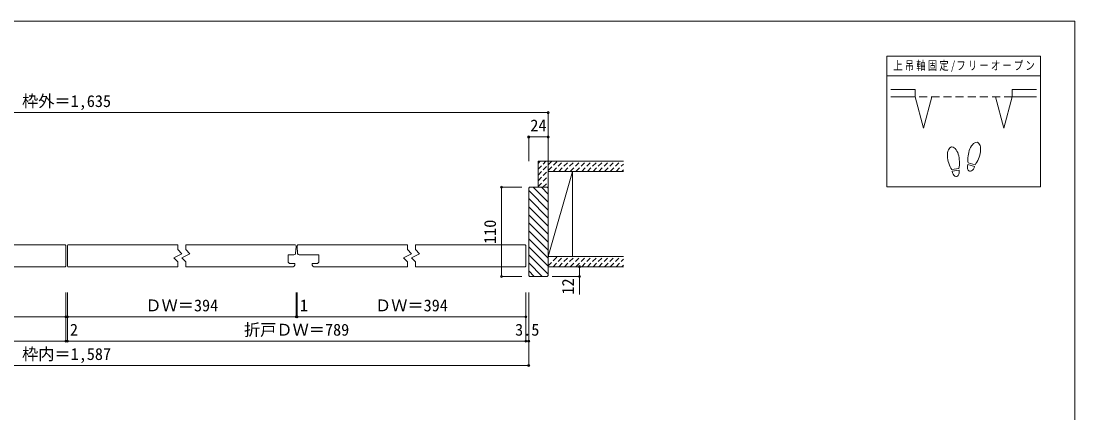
# Model space of a CAD drawing. Units: millimetres on the paper, with parts at other scales. Extents: x -197 to 198, y -138 to 137.
# Drawn here: x -62.4 to 197.8, y 40.4 to 137 of the extents above; entities that cross this region are included whole.
import ezdxf
from ezdxf.enums import TextEntityAlignment as Align

# ---------------------------------------------------------------- set-up
doc = ezdxf.new("R2010")
doc.units = ezdxf.units.MM
doc.header["$PDMODE"] = 32
doc.header["$PDSIZE"] = 0.5
doc.linetypes.add('DASHED1', pattern=[1.8, 1.2, -0.6])
doc.linetypes.add('DASHED2', pattern=[3, 2, -1])
for name, color, linetype, lineweight in [('0-3_仕上げ', 2, 'Continuous', 9), ('0-4_枠', 3, 'Continuous', 9), ('0-6_扉', 6, 'Continuous', 9), ('0-8_戸当り', 3, 'Continuous', 9), ('0-A_文字', 7, 'Continuous', 9), ('0-B_寸法', 7, 'Continuous', 9), ('0-C_ハッチ', 4, 'DASHED1', 9), ('F-0_補助線', 7, 'Continuous', 9)]:
    doc.layers.add(name, color=color, linetype=linetype, lineweight=lineweight)
doc.styles.add('ＭＳ ゴシック', font='')
doc.styles.get('ＭＳ ゴシック').set_extended_font_data('MS Gothic')

msp = doc.modelspace()

# ---------------------------------------------------------------- linework, layer by layer
at = {"layer": '0-3_仕上げ'}
for p, q in [((65.232, 102.421), (86.331, 102.421)), ((65.232, 102.421), (65.232, 96.021)), ((67.732, 102.421), (67.732, 76.421)), ((67.732, 99.921), (86.331, 99.921)), ((73.732, 78.921), (73.732, 99.921)), ((67.732, 78.921), (86.331, 78.921)), ((67.732, 76.421), (86.331, 76.421))]:
    msp.add_line(p, q, dxfattribs=at)
at = {"layer": '0-3_仕上げ', "color": 7}
msp.add_line((73.732, 99.921), (67.732, 78.921), dxfattribs=at)
at = {"layer": '0-4_枠'}
for p, q in [((63.132, 96.021), (62.932, 95.821)), ((63.132, 96.021), (67.532, 96.021)), ((67.732, 95.821), (67.532, 96.021)), ((67.732, 95.821), (67.732, 74.221)), ((63.132, 74.021), (67.532, 74.021)), ((67.732, 74.221), (67.532, 74.021))]:
    msp.add_line(p, q, dxfattribs=at)
msp.add_lwpolyline([(63.132, 74.021), (62.932, 74.221), (62.932, 95.821)], dxfattribs=at)
at = {"layer": '0-6_扉'}
for p, q in [((-51.509, 81.821), (-78.618, 81.821)), ((-51.368, 81.679), (-51.509, 81.821)), ((-51.368, 81.679), (-51.509, 81.821)), ((-51.368, 81.679), (-51.509, 81.821)), ((-51.368, 81.679), (-51.509, 81.821)), ((-51.368, 81.679), (-51.509, 81.821)), ((-51.368, 81.679), (-51.509, 81.821)), ((-51.368, 81.679), (-51.509, 81.821)), ((-51.368, 81.679), (-51.509, 81.821)), ((-50.968, 81.679), (-50.827, 81.821)), ((-50.968, 81.679), (-50.827, 81.821)), ((-50.968, 81.679), (-50.827, 81.821)), ((-50.968, 81.679), (-50.827, 81.821)), ((-50.968, 81.679), (-50.827, 81.821)), ((-50.968, 81.679), (-50.827, 81.821)), ((-50.968, 81.679), (-50.827, 81.821)), ((-50.968, 81.679), (-50.827, 81.821)), ((-50.968, 81.679), (-50.968, 76.562)), ((-50.968, 81.679), (-50.968, 76.562)), ((-50.968, 81.679), (-50.968, 76.562)), ((-50.968, 81.679), (-50.968, 76.562)), ((-50.827, 81.821), (-23.718, 81.821)), ((-21.718, 81.821), (5.132, 81.821)), ((5.382, 79.686), (5.53, 81.386)), ((5.882, 79.686), (5.734, 81.386)), ((32.982, 81.821), (6.015, 81.821)), ((6.132, 81.821), (25.032, 81.821)), ((6.132, 81.821), (27.549, 81.821)), ((62.091, 81.821), (34.982, 81.821)), ((62.232, 81.679), (62.091, 81.821)), ((62.232, 81.679), (62.091, 81.821)), ((62.232, 81.679), (62.091, 81.821)), ((62.232, 81.679), (62.091, 81.821)), ((62.232, 81.679), (62.232, 76.562)), ((62.232, 81.679), (62.232, 76.562)), ((62.232, 81.679), (62.232, 76.562)), ((3.582, 77.503), (3.582, 79.321)), ((4.983, 79.321), (3.582, 79.321)), ((6.281, 79.321), (11.082, 79.321)), ((11.082, 77.503), (11.082, 79.318)), ((-51.509, 76.421), (-78.618, 76.421)), ((-50.968, 76.562), (-50.827, 76.421)), ((-50.968, 76.562), (-50.827, 76.421)), ((-50.968, 76.562), (-50.827, 76.421)), ((-50.968, 76.562), (-50.827, 76.421)), ((-50.968, 76.562), (-50.827, 76.421)), ((-50.968, 76.562), (-50.827, 76.421)), ((-50.968, 76.562), (-50.827, 76.421)), ((-50.968, 76.562), (-50.827, 76.421)), ((-23.718, 76.421), (-50.827, 76.421)), ((4.782, 76.421), (-21.718, 76.421)), ((5.182, 77.221), (5.182, 76.821)), ((5.182, 77.221), (5.182, 76.821)), ((5.182, 76.821), (5.182, 76.849)), ((10.799, 77.221), (9.482, 77.221)), ((9.482, 76.821), (9.482, 77.221)), ((32.982, 76.421), (9.882, 76.421)), ((10.799, 77.221), (11.082, 77.503)), ((62.091, 76.421), (34.982, 76.421)), ((62.232, 76.562), (62.091, 76.421)), ((62.232, 76.562), (62.091, 76.421)), ((62.232, 76.562), (62.091, 76.421)), ((62.232, 76.562), (62.091, 76.421))]:
    msp.add_line(p, q, dxfattribs=at)
at = {"layer": '0-6_扉', "color": 2}
for p, q in [((-23.718, 80.621), (-23.718, 81.821)), ((-21.718, 80.621), (-21.718, 81.821)), ((32.982, 80.621), (32.982, 81.821)), ((34.982, 80.621), (34.982, 81.821)), ((-23.718, 76.421), (-23.718, 77.621)), ((-21.718, 76.421), (-21.718, 77.621)), ((32.982, 76.421), (32.982, 77.621)), ((34.982, 76.421), (34.982, 77.621))]:
    msp.add_line(p, q, dxfattribs=at)
at = {"layer": '0-6_扉'}
for points in [[(-51.368, 81.679), (-51.368, 76.562), (-51.509, 76.421)], [(3.582, 77.503), (3.865, 77.221), (5.182, 77.221)]]:
    msp.add_lwpolyline(points, dxfattribs=at)
at = {"layer": '0-6_扉', "color": 2}
for points in [[(-23.718, 77.621), (-24.718, 78.621), (-22.718, 79.621), (-23.718, 80.621)], [(-21.718, 77.621), (-22.718, 78.621), (-20.718, 79.621), (-21.718, 80.621)], [(32.982, 77.621), (31.982, 78.621), (33.982, 79.621), (32.982, 80.621)], [(34.982, 77.621), (33.982, 78.621), (35.982, 79.621), (34.982, 80.621)]]:
    msp.add_lwpolyline(points, dxfattribs=at)
at = {"layer": '0-6_扉'}
for centre, start, end in [((5.132, 81.421), 355, 90), ((5.132, 81.421), 355, 90), ((6.132, 81.421), 90, 185), ((4.983, 79.721), 270, 355), ((6.281, 79.721), 185, 270), ((4.782, 76.821), 270, 0), ((4.782, 76.821), 270, 0), ((9.882, 76.821), 180, 270)]:
    msp.add_arc(centre, 0.4, start, end, dxfattribs=at)
at = {"layer": '0-8_戸当り', "color": 2}
for p, q in [((158.328, 120.15), (152.328, 120.15)), ((158.328, 120.15), (158.328, 118.35)), ((182.328, 120.15), (182.328, 118.35)), ((182.328, 120.15), (188.328, 120.15)), ((158.328, 118.35), (152.328, 118.35)), ((160.398, 110.623), (158.328, 118.35)), ((160.398, 110.623), (162.469, 118.35)), ((178.187, 118.35), (180.257, 110.623)), ((182.328, 118.35), (180.257, 110.623)), ((182.328, 118.35), (188.328, 118.35))]:
    msp.add_line(p, q, dxfattribs=at)
at = {"layer": '0-8_戸当り', "color": 7, "linetype": 'DASHED2'}
msp.add_line((182.328, 118.35), (158.328, 118.35), dxfattribs=at)
at = {"layer": '0-8_戸当り'}
for p, q in [((173.026, 101.141), (171.33, 101.596)), ((173.135, 101.547), (171.439, 102.001)), ((169.133, 100.676), (167.404, 100.371)), ((169.206, 100.262), (167.477, 99.957))]:
    msp.add_line(p, q, dxfattribs=at)
for centre, major_axis, ratio, start_param, end_param in [((172.984, 104.376), (0.729, 2.72), 0.5, 4.3405914, 8.2257792), ((167.801, 103.175), (-0.489, 2.773), 0.5, 4.3405914, 8.2257792), ((167.815, 103.096), (-0.593, 3.361), 0.4, 1.8506333, 2.4428768), ((167.815, 103.096), (-0.593, 3.361), 0.4, 3.8403085, 4.432552), ((172.178, 101.368), (0.379, 1.413), 0.6, 1.5707963, 4.712389), ((172.963, 104.298), (0.883, 3.296), 0.4, 1.8506333, 2.4428768), ((172.963, 104.298), (0.883, 3.296), 0.4, 3.8403085, 4.432552), ((168.341, 100.11), (-0.254, 1.441), 0.6, 1.5707963, 4.712389)]:
    msp.add_ellipse(centre, major_axis=major_axis, ratio=ratio, start_param=start_param, end_param=end_param, dxfattribs=at)
at = {"layer": '0-A_文字', "color": 3}
for p, q in [((151.328, 128.333), (151.328, 96.133)), ((189.328, 128.333), (151.328, 128.333)), ((189.328, 123.533), (151.328, 123.533))]:
    msp.add_line(p, q, dxfattribs=at)
msp.add_lwpolyline([(189.328, 128.333), (189.328, 96.133), (151.328, 96.133)], dxfattribs=at)
at = {"layer": '0-B_寸法', "color": 4}
for p, q in [((-170.068, 114.421), (67.732, 114.421)), ((67.732, 114.421), (67.732, 102.421)), ((62.932, 108.421), (67.732, 108.421)), ((62.932, 108.421), (62.932, 102.421)), ((67.732, 108.421), (67.732, 102.421)), ((56.232, 96.021), (56.232, 74.021)), ((56.232, 96.021), (61.232, 96.021)), ((75.458, 76.421), (68.732, 76.421)), ((75.458, 76.421), (75.458, 69.524)), ((56.232, 74.021), (61.232, 74.021)), ((75.458, 74.021), (68.732, 74.021)), ((-51.368, 58.021), (-51.368, 70.021)), ((-50.968, 58.021), (-50.968, 70.021)), ((5.532, 64.021), (5.532, 70.021)), ((5.732, 64.021), (5.732, 70.021)), ((62.232, 64.021), (62.232, 70.021)), ((62.232, 64.021), (62.232, 70.021)), ((62.932, 58.021), (62.932, 70.021)), ((-107.868, 64.021), (-51.368, 64.021)), ((-51.368, 64.021), (-50.968, 64.021)), ((-50.968, 64.021), (5.532, 64.021)), ((5.532, 64.021), (5.732, 64.021)), ((5.732, 64.021), (62.232, 64.021)), ((62.232, 58.021), (62.232, 64.021)), ((-164.568, 58.021), (-51.368, 58.021)), ((-51.368, 58.021), (-50.968, 58.021)), ((62.232, 58.021), (62.932, 58.021)), ((62.932, 52.021), (62.932, 58.021)), ((-165.268, 52.021), (62.932, 52.021))]:
    msp.add_line(p, q, dxfattribs=at)
msp.add_lwpolyline([(-50.968, 58.021), (62.232, 58.021), (62.232, 64.021)], dxfattribs=at)
at = {"layer": '0-B_寸法'}
for p in [(67.732, 114.421), (62.932, 108.421), (67.732, 108.421), (56.232, 96.021), (75.458, 76.421), (56.232, 74.021), (75.458, 74.021), (-51.368, 64.021), (-50.968, 64.021), (5.532, 64.021), (5.732, 64.021), (62.232, 64.021), (62.232, 64.021), (-51.368, 58.021), (-50.968, 58.021), (62.232, 58.021), (62.932, 58.021), (62.932, 52.021)]:
    msp.add_point(p, dxfattribs=at)
at = {"layer": '0-C_ハッチ'}
for p, q in [((65.232, 99.034), (68.618, 102.421)), ((65.232, 100.449), (67.204, 102.421)), ((65.232, 101.863), (65.79, 102.421)), ((65.232, 97.62), (70.032, 102.421)), ((68.947, 99.921), (71.447, 102.421)), ((70.361, 99.921), (72.861, 102.421)), ((71.775, 99.921), (74.275, 102.421)), ((73.189, 99.921), (75.689, 102.421)), ((74.603, 99.921), (77.103, 102.421)), ((76.018, 99.921), (78.518, 102.421)), ((77.432, 99.921), (79.932, 102.421)), ((78.846, 99.921), (81.346, 102.421)), ((80.26, 99.921), (82.76, 102.421)), ((81.674, 99.921), (84.174, 102.421)), ((83.089, 99.921), (85.589, 102.421)), ((84.503, 99.921), (86.331, 101.748)), ((85.917, 99.921), (86.331, 100.334)), ((65.232, 96.206), (67.732, 98.706)), ((66.461, 96.021), (67.732, 97.292)), ((67.732, 76.62), (70.032, 78.921)), ((68.947, 76.421), (71.447, 78.921)), ((70.361, 76.421), (72.861, 78.921)), ((71.775, 76.421), (74.275, 78.921)), ((73.189, 76.421), (75.689, 78.921)), ((74.603, 76.421), (77.103, 78.921)), ((76.018, 76.421), (78.518, 78.921)), ((77.432, 76.421), (79.932, 78.921)), ((78.846, 76.421), (81.346, 78.921)), ((80.26, 76.421), (82.76, 78.921)), ((81.674, 76.421), (84.174, 78.921)), ((83.089, 76.421), (85.589, 78.921)), ((84.503, 76.421), (86.331, 78.248)), ((85.917, 76.421), (86.331, 76.834))]:
    msp.add_line(p, q, dxfattribs=at)
at = {"layer": '0-C_ハッチ', "linetype": 'Continuous'}
for p, q in [((62.932, 95.183), (67.732, 90.383)), ((64.074, 96.021), (67.732, 92.363)), ((66.054, 96.021), (67.732, 94.343)), ((62.932, 93.203), (67.732, 88.403)), ((62.932, 91.223), (67.732, 86.423)), ((62.932, 89.243), (67.732, 84.443)), ((62.932, 87.263), (67.732, 82.463)), ((62.932, 85.283), (67.732, 80.483)), ((62.932, 85.283), (67.732, 80.483)), ((62.932, 83.304), (67.732, 78.504)), ((62.932, 83.304), (67.732, 78.504)), ((62.932, 81.324), (67.732, 76.524)), ((62.932, 79.344), (67.732, 74.544)), ((62.932, 77.364), (66.275, 74.021)), ((62.932, 75.384), (64.295, 74.021))]:
    msp.add_line(p, q, dxfattribs=at)
at = {"layer": 'F-0_補助線', "color": 3, "lineweight": 18}
msp.add_lwpolyline([(-197.2, 137), (197.8, 137), (197.8, -138), (-197.2, -138)], close=True, dxfattribs=at)

# ---------------------------------------------------------------- texts
at = {"layer": '0-A_文字', "insert": (152.953, 124.433), "char_height": 2.199, "attachment_point": 7, "style": 'ＭＳ ゴシック'}
msp.add_mtext('\\T1.23;\\W0.75;上吊軸固定/フリーオープン', dxfattribs=at)
at = {"layer": '0-B_寸法', "style": 'ＭＳ ゴシック'}
for s, p in [('枠外＝1,635', (-62.168, 114.921)), ('24', (63.332, 108.921)), ('ＤＷ＝394', (-31.718, 64.521)), ('1', (6.433, 64.521)), ('ＤＷ＝394', (24.982, 64.521)), ('折戸ＤＷ＝789', (-7.368, 58.521)), ('2', (-50.335, 58.521)), ('3.5', (59.582, 58.521)), ('枠内＝1,587', (-62.168, 52.521))]:
    msp.add_text(s, height=2.933, dxfattribs=at).set_placement(p, align=Align.BOTTOM_LEFT)
for s, p in [('110', (55.732, 82.021)), ('12', (74.958, 69.544))]:
    msp.add_text(s, height=2.933, rotation=90, dxfattribs=at).set_placement(p, align=Align.BOTTOM_LEFT)

doc.saveas('drawing.dxf')
